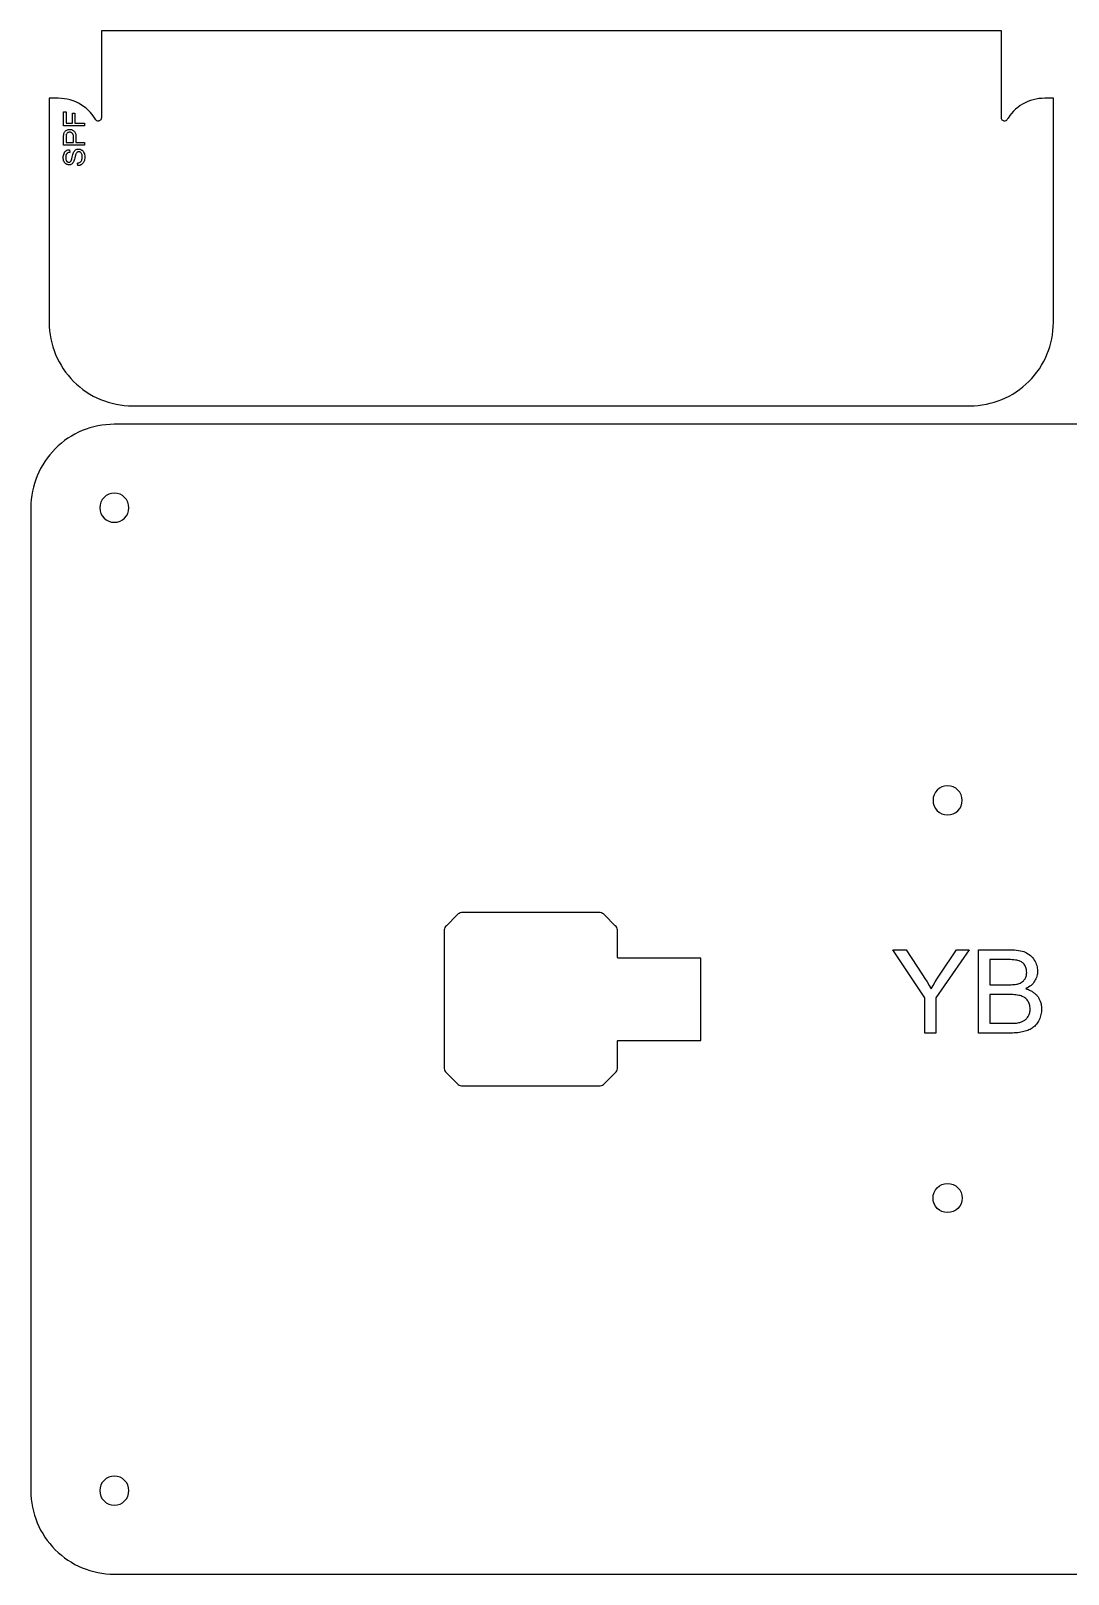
# Model space of a CAD drawing. Extents: x -297 to 298, y -197 to 197.
# Drawn here: x -296.7 to -47.7, y -196.7 to 173.7 of the extents above; entities that cross this region are included whole.
import ezdxf

# ---------------------------------------------------------------- set-up
doc = ezdxf.new("R2010")
doc.units = 0
doc.layers.add('5MM_MATERIAL', color=18, linetype='CONTINUOUS')

msp = doc.modelspace()

# ---------------------------------------------------------------- linework, layer by layer
at = {"layer": '5MM_MATERIAL'}
for points in [[(-51.29, 157.55), (-53.37, 157.55), (-54.06, 157.53), (-54.75, 157.47), (-55.43, 157.37), (-56.11, 157.21), (-56.78, 157.01), (-57.43, 156.77), (-58.06, 156.48), (-58.67, 156.15), (-59.26, 155.78), (-59.82, 155.37), (-60.36, 154.92), (-60.86, 154.44), (-61.33, 153.93), (-61.76, 153.38), (-62.15, 152.8), (-62.29, 152.58), (-62.36, 152.46), (-62.43, 152.36), (-62.56, 152.23), (-62.72, 152.14), (-62.9, 152.08), (-63.08, 152.08), (-63.26, 152.11), (-63.43, 152.19), (-63.57, 152.31), (-63.67, 152.46), (-63.74, 152.63), (-63.77, 152.76), (-63.77, 152.9), (-63.77, 153.18), (-63.77, 153.74), (-63.77, 154.86), (-63.77, 172.75), (-63.77, 173.73), (-279.78, 173.73), (-279.78, 172.75), (-279.78, 155.28), (-279.78, 153.1), (-279.78, 152.91), (-279.79, 152.73), (-279.83, 152.56), (-279.91, 152.4), (-280.03, 152.26), (-280.18, 152.16), (-280.35, 152.1), (-280.53, 152.07), (-280.7, 152.09), (-280.87, 152.16), (-281.02, 152.26), (-281.14, 152.39), (-281.28, 152.62), (-281.43, 152.85), (-281.74, 153.3), (-282.07, 153.73), (-282.42, 154.15), (-282.92, 154.67), (-283.46, 155.15), (-284.03, 155.6), (-284.62, 156), (-285.25, 156.36), (-285.9, 156.67), (-286.57, 156.94), (-287.25, 157.16), (-287.95, 157.33), (-288.66, 157.45), (-289.38, 157.52), (-290.11, 157.55), (-292.29, 157.55), (-292.29, 103.73, 0.414214), (-272.29, 83.73), (-71.29, 83.73, 0.414214), (-51.29, 103.73)], [(133.35, 59.3, 0.414214), (113.35, 79.3), (-276.7, 79.3, 0.414214), (-296.7, 59.3), (-296.7, -176.7, 0.414214), (-276.7, -196.7), (113.35, -196.7, 0.414214), (133.35, -176.7)], [(-280.16, 59.27, 1), (-273.16, 59.27, 1)], [(-80.17, -10.97, 1), (-73.17, -10.97, 1)], [(-155.92, -42.04), (-155.99, -41.77), (-156.09, -41.51), (-156.24, -41.27), (-156.43, -41.05), (-159.05, -38.43), (-159.27, -38.24), (-159.51, -38.09), (-159.77, -37.99), (-160.04, -37.92), (-160.33, -37.9), (-193.06, -37.9), (-193.35, -37.92), (-193.62, -37.99), (-193.88, -38.09), (-194.13, -38.24), (-194.35, -38.43), (-196.96, -41.05), (-197.15, -41.27), (-197.3, -41.51), (-197.41, -41.77), (-197.47, -42.04), (-197.5, -42.33), (-197.5, -75.06), (-197.47, -75.35), (-197.41, -75.62), (-197.3, -75.88), (-197.15, -76.13), (-196.96, -76.35), (-194.35, -78.96), (-194.13, -79.15), (-193.88, -79.3), (-193.62, -79.41), (-193.35, -79.47), (-193.06, -79.5), (-160.33, -79.5), (-160.04, -79.47), (-159.77, -79.41), (-159.51, -79.3), (-159.27, -79.15), (-159.05, -78.96), (-156.43, -76.35), (-156.24, -76.13), (-156.09, -75.88), (-155.99, -75.62), (-155.92, -75.35), (-155.9, -75.06), (-155.9, -68.77, -0.414214), (-155.7, -68.57), (-135.87, -68.57), (-135.87, -48.82), (-155.7, -48.82, -0.414214), (-155.9, -48.62), (-155.9, -42.33)], [(-80.17, -106.42, -1), (-73.17, -106.42, -1)], [(-280.16, -176.66, 1), (-273.16, -176.66, 1)]]:
    msp.add_lwpolyline(points, format="xyb", close=True, dxfattribs=at)
for points in [[(-283.84, 150.95), (-288.84, 150.95), (-288.84, 154.33), (-288.25, 154.33), (-288.25, 151.61), (-286.7, 151.61), (-286.7, 153.96), (-286.11, 153.96), (-286.11, 151.61), (-283.84, 151.61)], [(-283.84, 146.26), (-288.84, 146.26), (-288.84, 148.15), (-288.83, 148.59), (-288.81, 148.76), (-288.79, 148.91), (-288.75, 149.08), (-288.7, 149.25), (-288.64, 149.39), (-288.56, 149.52), (-288.46, 149.64), (-288.35, 149.75), (-288.22, 149.84), (-288.07, 149.92), (-287.92, 149.99), (-287.75, 150.04), (-287.57, 150.07), (-287.39, 150.08), (-287.24, 150.07), (-287.09, 150.05), (-286.94, 150.02), (-286.8, 149.98), (-286.67, 149.92), (-286.55, 149.85), (-286.43, 149.77), (-286.31, 149.67), (-286.21, 149.56), (-286.12, 149.43), (-286.04, 149.27), (-285.98, 149.1), (-285.93, 148.91), (-285.9, 148.69), (-285.88, 148.46), (-285.87, 148.2), (-285.87, 146.92), (-283.84, 146.92)], [(-286.46, 146.92), (-286.46, 148.21), (-286.46, 148.37), (-286.48, 148.51), (-286.49, 148.64), (-286.52, 148.76), (-286.55, 148.87), (-286.6, 148.97), (-286.64, 149.05), (-286.7, 149.12), (-286.76, 149.19), (-286.83, 149.24), (-286.91, 149.29), (-286.99, 149.33), (-287.07, 149.36), (-287.17, 149.38), (-287.27, 149.39), (-287.37, 149.39), (-287.52, 149.38), (-287.66, 149.35), (-287.79, 149.31), (-287.91, 149.24), (-288.01, 149.15), (-288.09, 149.05), (-288.16, 148.94), (-288.2, 148.82), (-288.22, 148.72), (-288.24, 148.58), (-288.25, 148.2), (-288.25, 146.92)], [(-285.44, 141.38), (-285.5, 142), (-285.32, 142.03), (-285.16, 142.07), (-285.01, 142.13), (-284.88, 142.21), (-284.77, 142.3), (-284.67, 142.41), (-284.57, 142.55), (-284.49, 142.71), (-284.43, 142.89), (-284.38, 143.07), (-284.36, 143.27), (-284.35, 143.48), (-284.35, 143.66), (-284.37, 143.83), (-284.41, 143.99), (-284.46, 144.15), (-284.52, 144.28), (-284.59, 144.4), (-284.67, 144.5), (-284.77, 144.58), (-284.87, 144.64), (-284.97, 144.68), (-285.08, 144.71), (-285.2, 144.72), (-285.31, 144.71), (-285.42, 144.68), (-285.52, 144.64), (-285.61, 144.58), (-285.69, 144.5), (-285.77, 144.4), (-285.84, 144.28), (-285.9, 144.13), (-285.95, 144), (-286, 143.81), (-286.15, 143.24), (-286.23, 142.92), (-286.31, 142.66), (-286.38, 142.44), (-286.46, 142.28), (-286.56, 142.11), (-286.67, 141.96), (-286.79, 141.84), (-286.92, 141.74), (-287.07, 141.67), (-287.22, 141.61), (-287.38, 141.58), (-287.55, 141.57), (-287.73, 141.58), (-287.91, 141.62), (-288.09, 141.69), (-288.25, 141.78), (-288.33, 141.84), (-288.41, 141.9), (-288.48, 141.97), (-288.54, 142.05), (-288.6, 142.13), (-288.66, 142.22), (-288.75, 142.41), (-288.83, 142.62), (-288.88, 142.85), (-288.91, 143.08), (-288.92, 143.33), (-288.91, 143.6), (-288.88, 143.85), (-288.82, 144.09), (-288.74, 144.31), (-288.64, 144.51), (-288.59, 144.6), (-288.52, 144.68), (-288.45, 144.76), (-288.38, 144.83), (-288.3, 144.9), (-288.22, 144.96), (-288.04, 145.06), (-287.85, 145.14), (-287.64, 145.18), (-287.43, 145.21), (-287.38, 144.57), (-287.5, 144.56), (-287.6, 144.53), (-287.7, 144.5), (-287.8, 144.46), (-287.88, 144.41), (-287.96, 144.36), (-288.03, 144.3), (-288.1, 144.23), (-288.15, 144.15), (-288.2, 144.06), (-288.25, 143.96), (-288.28, 143.86), (-288.31, 143.75), (-288.33, 143.62), (-288.34, 143.49), (-288.34, 143.35), (-288.33, 143.07), (-288.31, 142.95), (-288.29, 142.84), (-288.25, 142.73), (-288.22, 142.64), (-288.17, 142.55), (-288.12, 142.48), (-288.06, 142.41), (-288, 142.36), (-287.94, 142.31), (-287.88, 142.27), (-287.81, 142.24), (-287.74, 142.22), (-287.67, 142.21), (-287.59, 142.2), (-287.46, 142.22), (-287.34, 142.25), (-287.24, 142.31), (-287.15, 142.4), (-287.1, 142.46), (-287.06, 142.53), (-286.97, 142.74), (-286.88, 143.03), (-286.79, 143.4), (-286.7, 143.77), (-286.62, 144.08), (-286.54, 144.32), (-286.47, 144.5), (-286.36, 144.71), (-286.24, 144.88), (-286.11, 145.03), (-286.04, 145.09), (-285.96, 145.15), (-285.8, 145.24), (-285.63, 145.3), (-285.45, 145.34), (-285.25, 145.36), (-285.05, 145.34), (-284.86, 145.3), (-284.68, 145.23), (-284.5, 145.13), (-284.41, 145.07), (-284.33, 145), (-284.26, 144.93), (-284.18, 144.85), (-284.12, 144.76), (-284.06, 144.67), (-283.95, 144.47), (-283.86, 144.25), (-283.8, 144.02), (-283.77, 143.77), (-283.75, 143.51), (-283.77, 143.18), (-283.8, 142.88), (-283.83, 142.75), (-283.86, 142.61), (-283.9, 142.49), (-283.95, 142.37), (-284, 142.26), (-284.06, 142.15), (-284.13, 142.05), (-284.2, 141.96), (-284.28, 141.87), (-284.36, 141.79), (-284.45, 141.72), (-284.55, 141.65), (-284.65, 141.59), (-284.75, 141.54), (-284.86, 141.49), (-284.97, 141.45), (-285.08, 141.42), (-285.2, 141.4), (-285.32, 141.38)], [(-82.11, -66.82), (-82.11, -58.35), (-89.82, -46.82), (-86.6, -46.82), (-82.66, -52.85), (-82.12, -53.69), (-81.6, -54.54), (-81.1, -55.39), (-80.62, -56.23), (-80.15, -55.42), (-79.63, -54.56), (-79.06, -53.66), (-78.44, -52.7), (-74.57, -46.82), (-71.48, -46.82), (-79.47, -58.35), (-79.47, -66.82)], [(-69.22, -66.82), (-69.22, -46.82), (-61.72, -46.82), (-61.16, -46.83), (-60.63, -46.86), (-60.12, -46.9), (-59.65, -46.97), (-59.21, -47.06), (-58.79, -47.16), (-58.4, -47.28), (-58.04, -47.43), (-57.7, -47.59), (-57.38, -47.77), (-57.09, -47.97), (-56.81, -48.2), (-56.54, -48.44), (-56.3, -48.71), (-56.08, -48.99), (-55.87, -49.3), (-55.69, -49.61), (-55.53, -49.93), (-55.39, -50.26), (-55.28, -50.59), (-55.2, -50.92), (-55.14, -51.25), (-55.1, -51.59), (-55.09, -51.94), (-55.1, -52.25), (-55.13, -52.57), (-55.18, -52.88), (-55.26, -53.18), (-55.36, -53.48), (-55.48, -53.77), (-55.62, -54.06), (-55.78, -54.35), (-55.97, -54.63), (-56.17, -54.89), (-56.4, -55.14), (-56.65, -55.37), (-56.93, -55.59), (-57.22, -55.8), (-57.54, -56), (-57.88, -56.18), (-57.66, -56.25), (-57.44, -56.32), (-57.23, -56.4), (-57.03, -56.49), (-56.83, -56.58), (-56.64, -56.68), (-56.46, -56.79), (-56.28, -56.9), (-56.11, -57.01), (-55.94, -57.14), (-55.78, -57.26), (-55.63, -57.4), (-55.49, -57.54), (-55.35, -57.68), (-55.22, -57.84), (-55.09, -57.99), (-54.97, -58.15), (-54.86, -58.32), (-54.76, -58.49), (-54.67, -58.66), (-54.58, -58.84), (-54.5, -59.02), (-54.43, -59.2), (-54.36, -59.39), (-54.3, -59.58), (-54.25, -59.78), (-54.21, -59.97), (-54.18, -60.18), (-54.15, -60.38), (-54.13, -60.59), (-54.12, -60.8), (-54.12, -61.02), (-54.13, -61.37), (-54.15, -61.71), (-54.2, -62.05), (-54.27, -62.38), (-54.35, -62.7), (-54.45, -63.02), (-54.57, -63.33), (-54.71, -63.63), (-54.86, -63.93), (-55.03, -64.2), (-55.2, -64.46), (-55.37, -64.7), (-55.56, -64.93), (-55.76, -65.13), (-55.96, -65.32), (-56.18, -65.5), (-56.4, -65.65), (-56.64, -65.8), (-56.89, -65.94), (-57.16, -66.07), (-57.44, -66.19), (-57.74, -66.3), (-58.04, -66.4), (-58.37, -66.48), (-58.71, -66.56), (-59.06, -66.63), (-59.44, -66.69), (-59.83, -66.74), (-60.24, -66.77), (-60.68, -66.8), (-61.13, -66.81), (-61.59, -66.82)], [(-66.57, -55.22), (-62.25, -55.22), (-61.82, -55.22), (-61.43, -55.21), (-61.07, -55.19), (-60.74, -55.16), (-60.44, -55.13), (-60.17, -55.09), (-59.93, -55.05), (-59.72, -54.99), (-59.48, -54.91), (-59.25, -54.82), (-59.04, -54.71), (-58.84, -54.59), (-58.66, -54.46), (-58.49, -54.32), (-58.34, -54.16), (-58.2, -54), (-58.08, -53.82), (-57.98, -53.63), (-57.89, -53.42), (-57.82, -53.21), (-57.76, -52.99), (-57.72, -52.75), (-57.7, -52.51), (-57.69, -52.25), (-57.7, -52), (-57.72, -51.77), (-57.76, -51.54), (-57.81, -51.31), (-57.88, -51.1), (-57.96, -50.89), (-58.06, -50.69), (-58.17, -50.5), (-58.3, -50.31), (-58.43, -50.15), (-58.58, -50), (-58.75, -49.86), (-58.93, -49.74), (-59.12, -49.63), (-59.32, -49.54), (-59.53, -49.46), (-59.78, -49.39), (-60.06, -49.34), (-60.38, -49.29), (-60.74, -49.25), (-61.14, -49.22), (-61.58, -49.2), (-62.06, -49.18), (-62.58, -49.18), (-66.57, -49.18)], [(-66.57, -64.46), (-61.59, -64.46), (-61, -64.45), (-60.5, -64.44), (-60.1, -64.41), (-59.79, -64.36), (-59.57, -64.32), (-59.35, -64.27), (-59.15, -64.21), (-58.95, -64.15), (-58.77, -64.07), (-58.59, -64), (-58.42, -63.91), (-58.26, -63.82), (-58.11, -63.72), (-57.97, -63.6), (-57.84, -63.48), (-57.71, -63.35), (-57.58, -63.2), (-57.47, -63.05), (-57.36, -62.88), (-57.26, -62.71), (-57.16, -62.52), (-57.08, -62.33), (-57.01, -62.13), (-56.96, -61.92), (-56.92, -61.71), (-56.88, -61.48), (-56.87, -61.26), (-56.86, -61.02), (-56.87, -60.75), (-56.9, -60.48), (-56.94, -60.22), (-57, -59.98), (-57.08, -59.74), (-57.18, -59.51), (-57.3, -59.29), (-57.43, -59.08), (-57.58, -58.88), (-57.75, -58.69), (-57.92, -58.53), (-58.12, -58.37), (-58.32, -58.24), (-58.54, -58.12), (-58.77, -58.01), (-59.02, -57.92), (-59.29, -57.84), (-59.59, -57.77), (-59.91, -57.71), (-60.26, -57.67), (-60.64, -57.63), (-61.05, -57.6), (-61.48, -57.59), (-61.95, -57.58), (-66.57, -57.58)]]:
    msp.add_lwpolyline(points, close=True, dxfattribs=at)

doc.saveas('drawing.dxf')
